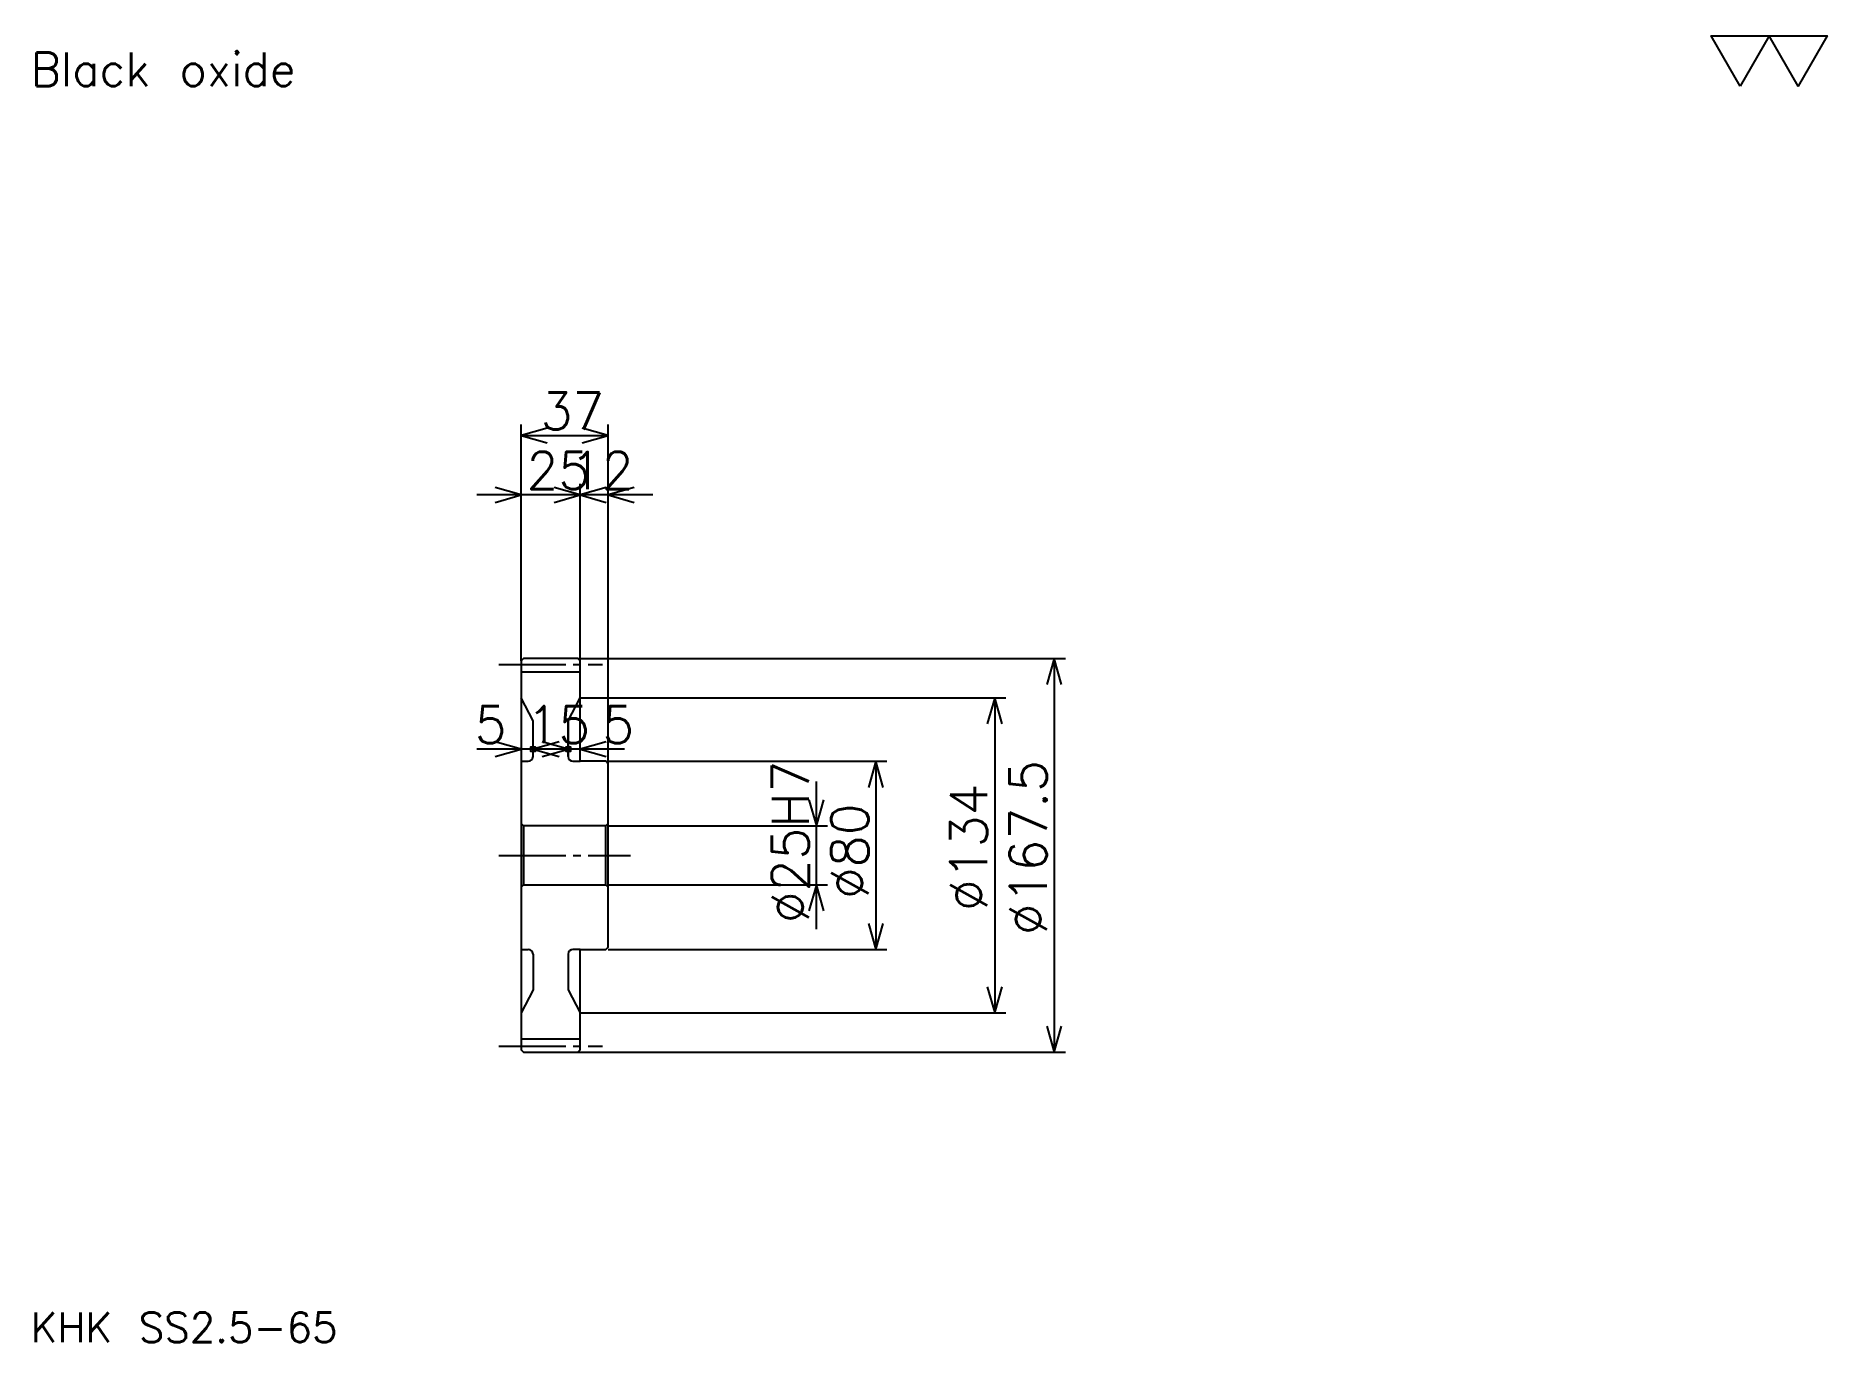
# Model space of a CAD drawing. Extents: x 34 to 796, y 35 to 591.
import ezdxf

# ---------------------------------------------------------------- set-up
doc = ezdxf.new("R2010")
doc.units = 0
doc.linetypes.add('DASHDOT', pattern=[37.945945, 28.459459, -3.162162, 3.162162, -3.162162])
doc.layers.get('0').update_dxf_attribs({"linetype": 'CONTINUOUS'})
doc.layers.add('DASHDOT', color=6, linetype='DASHDOT')
doc.styles.add('KANJI', font='TXT', dxfattribs={"bigfont": 'BIGFONT'})

msp = doc.modelspace()

# ---------------------------------------------------------------- linework, layer by layer
at = {"color": 5}
for p, q in [((240.324326, 325.655396), (240.324326, 425.263519)), ((240.324326, 420.520264), (277.324341, 420.520264)), ((277.324341, 325.655396), (277.324341, 425.263519)), ((265.324341, 325.655396), (265.324341, 399.966217)), ((284.297302, 395.222961), (221.351349, 395.222961)), ((296.297302, 395.222961), (246.351349, 395.222961)), ((240.324326, 324.655396), (240.324326, 325.655396)), ((264.324341, 325.655396), (277.324341, 325.655396)), ((265.324341, 324.655396), (265.324341, 325.655396)), ((277.324341, 325.655396), (471.797302, 325.655396)), ((277.324341, 280.905396), (277.324341, 325.655396)), ((467.054077, 325.655396), (467.054077, 158.155411)), ((265.324341, 308.905396), (277.324341, 308.905396)), ((277.324341, 308.905396), (446.5, 308.905396)), ((441.756775, 308.905396), (441.756775, 174.905411)), ((264.297302, 287.067566), (221.351349, 287.067566)), ((279.297302, 287.067566), (226.351349, 287.067566)), ((284.297302, 287.067566), (241.351349, 287.067566)), ((277.324341, 281.905396), (395.905396, 281.905396)), ((391.16217, 281.905396), (391.16217, 201.905411)), ((365.864868, 210.432434), (365.864868, 273.378387)), ((277.324341, 254.405411), (370.608093, 254.405411)), ((277.324341, 229.405411), (370.608093, 229.405411)), ((277.324341, 201.905411), (395.905396, 201.905411)), ((265.324341, 174.905411), (277.324341, 174.905411)), ((277.324341, 174.905411), (446.5, 174.905411)), ((264.324341, 158.155411), (277.324341, 158.155411)), ((277.324341, 158.155411), (471.797302, 158.155411))]:
    msp.add_line(p, q, dxfattribs=at)
at = {"color": 4}
for p, q in [((240.324326, 320.030396), (265.324341, 320.030396)), ((260.324341, 299.092346), (260.324341, 283.905396)), ((240.324326, 281.905396), (243.324326, 281.905396)), ((262.324341, 281.905396), (265.324341, 281.905396)), ((277.324341, 255.405411), (276.324341, 254.405411)), ((240.324326, 228.405411), (241.324326, 229.405411)), ((277.324341, 228.405411), (276.324341, 229.405411)), ((240.324326, 201.905411), (243.324326, 201.905411)), ((260.324341, 199.905411), (260.324341, 184.71846)), ((265.324341, 201.905411), (262.324341, 201.905411)), ((240.324326, 163.780411), (265.324341, 163.780411))]:
    msp.add_line(p, q, dxfattribs=at)
at = {"color": 7}
msp.add_lwpolyline([(758.918945, 569.189209), (746.586487, 590.56543), (795.91626, 590.56543), (783.583801, 569.189209), (771.251404, 590.56543), (758.918945, 569.189209)], dxfattribs=at)
at = {"color": 5}
for points in [[(251.391891, 423.682434), (240.324326, 420.520264), (251.391891, 417.358124)], [(266.256744, 417.358124), (277.324341, 420.520264), (266.256744, 423.682434)], [(229.25676, 392.060822), (240.324326, 395.222961), (229.25676, 398.385132)], [(254.25676, 392.060822), (265.324341, 395.222961), (254.25676, 398.385132)], [(276.391907, 398.385132), (265.324341, 395.222961), (276.391907, 392.060822)], [(288.391907, 398.385132), (277.324341, 395.222961), (288.391907, 392.060822)], [(470.216217, 314.58783), (467.054077, 325.655396), (463.891907, 314.58783)], [(444.918915, 297.83783), (441.756775, 308.905396), (438.594604, 297.83783)], [(229.25676, 283.905396), (240.324326, 287.067566), (229.25676, 290.229736)], [(256.391907, 290.229736), (245.324326, 287.067566), (256.391907, 283.905396)], [(249.25676, 283.905396), (260.324341, 287.067566), (249.25676, 290.229736)], [(276.391907, 290.229736), (265.324341, 287.067566), (276.391907, 283.905396)], [(245.324326, 287.067566), (244.375671, 288.016235), (246.27298, 288.016235), (246.27298, 286.118927), (244.375671, 286.118927), (244.375671, 288.016235), (245.324326, 287.067566), (246.27298, 286.118927), (246.27298, 288.016235), (245.324326, 287.067566)], [(260.324341, 287.067566), (259.375671, 288.016235), (261.27298, 288.016235), (261.27298, 286.118927), (259.375671, 286.118927), (259.375671, 288.016235), (260.324341, 287.067566), (261.27298, 286.118927), (261.27298, 288.016235), (260.324341, 287.067566)], [(394.32431, 270.83783), (391.16217, 281.905396), (388, 270.83783)], [(362.702698, 265.472992), (365.864868, 254.405411), (369.027039, 265.472992)], [(369.027039, 218.337845), (365.864868, 229.405411), (362.702698, 218.337845)], [(388, 212.972977), (391.16217, 201.905411), (394.32431, 212.972977)], [(438.594604, 185.972977), (441.756775, 174.905411), (444.918915, 185.972977)], [(463.891907, 169.222977), (467.054077, 158.155411), (470.216217, 169.222977)]]:
    msp.add_lwpolyline(points, dxfattribs=at)
at = {"color": 4}
for points in [[(265.324341, 324.655396), (264.324341, 325.655396), (241.324326, 325.655396), (240.324326, 324.655396), (240.324326, 228.405411)], [(240.324326, 228.405411), (240.324326, 159.155411), (241.324326, 158.155411), (264.324341, 158.155411), (265.324341, 159.155411), (265.324341, 201.905411), (276.324341, 201.905411), (277.324341, 202.905411), (277.324341, 280.905396), (276.324341, 281.905396), (265.324341, 281.905396), (265.324341, 324.655396)], [(245.324326, 283.905396), (245.324326, 299.092346), (240.324326, 308.905396)], [(260.324341, 283.905396), (260.324341, 299.092346), (265.324341, 308.905396)], [(240.324326, 255.405411), (241.324326, 254.405411), (241.324326, 229.405411), (276.324341, 229.405411), (276.324341, 254.405411), (241.324326, 254.405411)], [(245.324326, 199.905411), (245.324326, 184.71846), (240.324326, 174.905411)], [(260.324341, 199.905411), (260.324341, 184.71846), (265.324341, 174.905411)]]:
    msp.add_lwpolyline(points, dxfattribs=at)
for centre, start, end in [((243.324326, 283.905396), 270, 0), ((262.324341, 283.905396), 180, 270), ((243.324326, 199.905411), 0, 90), ((262.324341, 199.905411), 90, 180)]:
    msp.add_arc(centre, 2, start, end, dxfattribs=at)
at = {"layer": 'DASHDOT', "color": 7}
for p, q in [((230.837845, 323.155396), (274.810822, 323.155396)), ((230.837845, 241.905411), (286.810822, 241.905411)), ((230.837845, 160.655411), (274.810822, 160.655411))]:
    msp.add_line(p, q, dxfattribs=at)

# ---------------------------------------------------------------- texts
at = {"color": 7, "style": 'KANJI'}
for s, height, p in [('Black oxide', 14.22973, (31.621622, 569.189209)), ('37', 15.810811, (248.547302, 423.049988)), ('25', 15.810811, (242.547302, 397.752686)), ('12', 15.810811, (261.047302, 397.752686)), ('5', 15.810811, (220.560806, 289.59729)), ('15', 15.810811, (242.547302, 289.59729)), ('5', 15.810811, (274.810822, 289.59729)), ('KHK SS2.5-65', 12.648649, (31.621622, 34.783783))]:
    msp.add_text(s, height=height, dxfattribs=at).set_placement(p)
for s, p in [('%%c25H7', (362.702698, 213.05069)), ('%%c167.5', (463.891907, 207.91217)), ('%%c134', (438.594604, 218.189194)), ('%%c80', (388, 223.327713))]:
    msp.add_text(s, height=15.810811, rotation=90, dxfattribs=at).set_placement(p)

doc.saveas('drawing.dxf')
